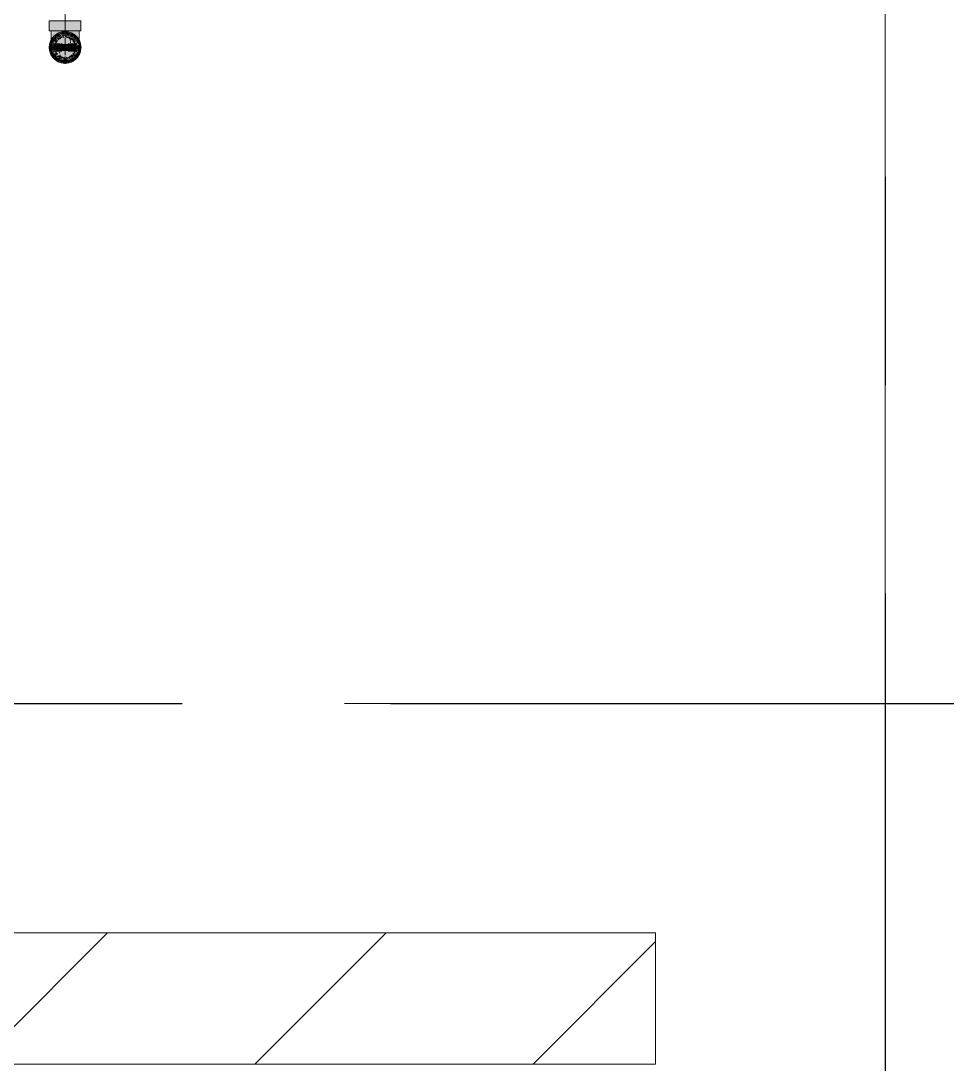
# Model space of a CAD drawing. Header units: millimetres. Extents: x -4000 to 187956, y -58990 to 162485.
# Drawn here: x 114183 to 115594, y 64900 to 66491 of the extents above; entities that cross this region are included whole.
import ezdxf

# ---------------------------------------------------------------- set-up
doc = ezdxf.new("R2010")
doc.units = ezdxf.units.MM
for name, pattern in [('Dash 1_16_', [317.5, 158.75, -158.75]), ('Grid Line', [2222.5, 1270, -317.5, 317.5, -317.5]), ('Grid Line 12_5mm', [2150, 1250, -300, 300, -300])]:
    doc.linetypes.add(name, pattern=pattern)
for name, color, linetype, lineweight in [('A-WALL', 113, 'Continuous', 13), ('A-WALL-PATT', 111, 'Continuous', 13), ('F-SPRN', 3, 'Continuous', 9), ('P-PIPE', 3, 'Continuous', 9), ('P-PIPE-CNTR', 3, 'Continuous', 9), ('S-GRID', 1, 'Continuous', 30)]:
    doc.layers.add(name, color=color, linetype=linetype, lineweight=lineweight)

# ---------------------------------------------------------------- blocks, each defined once
blk = doc.blocks.new('CMF2_NHAXUONG_A_rvt-1-0_000')
at = {"layer": 'A-WALL-PATT', "lineweight": 9}
h = blk.add_hatch(dxfattribs=at)
h.set_pattern_fill('FP_13', color=250, style=0, pattern_type=2)
h.set_pattern_definition([(45, (0, 0), (-212.13203, 212.13203), [])])
h.paths.add_polyline_path([(106050, 64900.2), (115150, 64900.2), (115150, 65100.2), (106050, 65100.2)])
at = {"layer": 'A-WALL', "color": 90, "lineweight": 15}
for p, q in [((115150, 65100.2), (106050, 65100.2)), ((115150, 64900.2), (115150, 65100.2)), ((106050, 64900.2), (115150, 64900.2))]:
    blk.add_line(p, q, dxfattribs=at)
at = {"layer": 'A-WALL', "color": 35, "lineweight": 15}
for p, q in [((115150, 65100.2), (114140.1, 65100.2)), ((115150, 65100.2), (115150, 64900.2)), ((114140.1, 64900.2), (115150, 64900.2))]:
    blk.add_line(p, q, dxfattribs=at)
at = {"layer": 'S-GRID', "linetype": 'Grid Line 12_5mm', "lineweight": 9}
for p, q in [((115500, 161185.2), (115500, -16487.4)), ((-824.3, 65450), (183641.1, 65450))]:
    blk.add_line(p, q, dxfattribs=at)
blk = doc.blocks.new('Sprinkler_Up - DN20-V484-0_000')
at = {"layer": 'F-SPRN', "transparency": 33554534}
for points in [[(13.5, 0), (22.2, 0), (18, 13.1), (6.9, 21.2), (-6.9, 21.2), (-18, 13.1), (-22.2, 0), (-3.9, 0.7), (-2.3, 4), (-1.3, 4), (-0.6, 4), (0.6, 4), (1.5, 4), (1.7, 2.9), (4.6, 0)], [(0, -16.7), (4.3, -16.1), (11.8, -11.8), (16.1, -4.3), (16.1, 4.3), (11.8, 11.8), (8.3, 14.4), (0, 16.7), (-4.3, 16.1), (-11.8, 11.8), (-16.1, 4), (-16.1, -4.3), (-11.8, -11.8), (-8.3, -14.4)], [(0, -21.2), (6.9, -21.2), (18, -13.1), (22.2, 0), (3.9, -0.7), (1.7, -2.9), (1.2, -3.5), (0.6, -4), (-0.6, -4), (-1.2, -3.5), (-1.7, -2.9), (-4.6, 0), (-22.2, 0), (-18, -13.1), (-6.9, -21.2)], [(0, -15.6), (7.8, -13.5), (13.5, -7.8), (15.1, -4), (15.1, 4), (13.5, 7.8), (7.8, 13.5), (0, 15.6), (-7.8, 13.5), (-11, 11), (-15.1, 4), (-15.1, -4), (-11, -11), (-7.8, -13.5)], [(-10.9, -5.5), (-10.9, 5.4), (-14.5, 5.4), (-14.5, -5.5)], [(-7.7, -5.5), (-7.7, 5.4), (-10.9, 5.4), (-10.9, -5.5)], [(0, -5.5), (0, 5.4), (-7.7, 5.4), (-7.7, -5.5)], [(-5.7, 0), (5.7, 0), (2.9, 4.9), (-3.4, 4)], [(2.9, -4.9), (5.7, 0), (-5.7, 0), (-2.9, -4.9)], [(0, 0), (4.6, 0), (-0.7, 4), (-4.6, 0)], [(0, -4.6), (4.6, 0), (-4.6, 0)], [(0, -2.6), (1.3, 0), (-1.8, 0)], [(-1.3, 0), (1.8, 0), (0, 2.6)], [(7.7, -5.5), (7.7, 5.4), (0, 5.4), (0, -5.5)], [(10.9, -5.5), (10.9, 5.4), (7.7, 5.4), (7.7, -5.5)], [(14.5, -5.5), (14.5, 5.4), (10.9, 5.4), (10.9, -5.5)]]:
    blk.add_hatch(color=1, dxfattribs=at).paths.add_polyline_path(points)
at = {"layer": 'F-SPRN', "color": 1}
for p, q in [((-11.5, 5.4), (-14.5, 5.4)), ((-14.5, 5.4), (-11.3, 5.4)), ((-14.5, 5.4), (-14.5, 4)), ((-14.5, 3.3), (-14.5, 0)), ((-11.5, 5.4), (-11.5, 4)), ((-10.9, 1.9), (-10.9, 3.6)), ((-10.8, 5.4), (-8, 5.4)), ((-8.1, 5.4), (-10.8, 5.4)), ((-8.1, 5.4), (-8.1, 4)), ((-8.1, 2.5), (-8.1, 0.7)), ((-7.7, 4), (-7.7, 2.7)), ((-7.7, 4), (-7.7, 2.7)), ((-7.7, 2.1), (-7.7, 0.5)), ((-7.7, 2.1), (-7.7, 0.5)), ((-6.7, 5.4), (-4.7, 5.4)), ((-5.8, 3.8), (-5.8, 2.2)), ((-2.1, 0.2), (-2.1, 0.1)), ((-2.1, 0.1), (-2.1, 0)), ((-2.1, 0), (-2.1, 0)), ((-2.1, 0), (-2.1, -0.1)), ((0, 2.1), (-0.1, 2.1)), ((1.7, 1.2), (1.7, 1.2)), ((2.1, 0), (2.1, 0.1)), ((2.1, 0), (2.1, 0)), ((4.7, 5.4), (6.5, 5.4)), ((7.7, 5.4), (10.8, 5.4)), ((7.7, 5.2), (7.7, 2.7)), ((7.7, 5.2), (7.7, 2.7)), ((7.7, 2.3), (7.7, 0.5)), ((7.7, 2.3), (7.7, 0.5)), ((10.8, 5.4), (8.1, 5.4)), ((8.1, 5.4), (8.1, 4)), ((8.1, 2.5), (8.1, 0.4)), ((10.9, 5.4), (14.5, 5.4)), ((10.9, 3.6), (10.9, 0.2)), ((14.5, 5.4), (11.5, 5.4)), ((11.5, 5.4), (11.5, 4)), ((11.5, 3), (11.5, 0.2)), ((14.5, 5.4), (14.5, 4)), ((14.5, 3.7), (14.5, -5.5)), ((-14.5, -1.3), (-14.5, -3.7)), ((-11.1, -5.5), (-14.5, -5.5)), ((-14.5, -5.5), (-11.5, -5.5)), ((-10.9, -2.6), (-10.9, -1.3)), ((-10.8, -5.5), (-8.1, -5.5)), ((-7.8, -5.5), (-10.8, -5.5)), ((-8.1, -4.2), (-8.1, -5.5)), ((-7.7, -2.7), (-7.7, -4)), ((-7.7, -2.7), (-7.7, -4)), ((-7, -5.5), (-5.8, -5.5)), ((-4.8, -5.5), (-7, -5.5)), ((-5.8, -2.3), (-5.8, -3.8)), ((0, -2.1), (0.1, -2.1)), ((7, -5.5), (4.8, -5.5)), ((5.8, -2.2), (5.8, -3.8)), ((5.8, -5.5), (7, -5.5)), ((7.7, -0.5), (7.7, -2.3)), ((7.7, -0.5), (7.7, -2.3)), ((7.7, -2.7), (7.7, -5.4)), ((7.7, -2.7), (7.7, -5.4)), ((10.8, -5.5), (7.7, -5.5)), ((8.1, -0.4), (8.1, -2.5)), ((8.1, -2.8), (8.1, -5.5)), ((8.1, -5.5), (10.8, -5.5)), ((10.9, -0.2), (10.9, -3.6)), ((14.5, -5.5), (10.9, -5.5)), ((11.5, -0.2), (11.5, -3)), ((11.5, -4), (11.5, -5.5)), ((11.5, -5.5), (14.5, -5.5))]:
    blk.add_line(p, q, dxfattribs=at)
at = {"layer": 'F-SPRN', "color": 1, "flags": 128}
for points in [[(-1, 1.8), (-1.1, 1.8), (-1.2, 1.7), (-1.2, 1.7), (-1.3, 1.6), (-1.4, 1.6), (-1.4, 1.5), (-1.5, 1.5), (-1.5, 1.4), (-1.6, 1.3), (-1.6, 1.3), (-1.7, 1.2), (-1.7, 1.1), (-1.8, 1.1), (-1.8, 1), (-1.9, 0.9), (-1.9, 0.8), (-1.9, 0.8), (-2, 0.7), (-2, 0.6), (-2, 0.5), (-2, 0.5), (-2, 0.4), (-2.1, 0.3), (-2.1, 0.2)], [(-0.9, 1.9), (-0.9, 1.9), (-1, 1.8)], [(-0.6, 2), (-0.7, 2), (-0.8, 1.9), (-0.9, 1.9)], [(-0.5, 2), (-0.6, 2), (-0.6, 2)], [(-0.2, 2.1), (-0.3, 2.1), (-0.4, 2), (-0.5, 2)], [(-0.1, 2.1), (-0.1, 2.1), (-0.2, 2.1)], [(0.6, 2), (0.5, 2), (0.4, 2), (0.4, 2), (0.3, 2.1), (0.2, 2.1), (0.1, 2.1), (0, 2.1)], [(1.2, 1.7), (1.1, 1.7), (1.1, 1.8), (1, 1.8), (0.9, 1.9), (0.8, 1.9), (0.8, 1.9), (0.7, 2), (0.6, 2)], [(1.7, 1.2), (1.6, 1.3), (1.6, 1.4), (1.5, 1.4), (1.4, 1.5), (1.4, 1.5), (1.3, 1.6), (1.3, 1.7), (1.2, 1.7)], [(2.1, 0.1), (2.1, 0.2), (2.1, 0.2), (2.1, 0.3), (2, 0.4), (2, 0.5), (2, 0.6), (2, 0.7), (1.9, 0.7), (1.9, 0.8), (1.9, 0.9), (1.8, 1), (1.8, 1), (1.8, 1.1), (1.7, 1.2)], [(-2.1, -0.1), (-2.1, -0.2), (-2.1, -0.2), (-2.1, -0.3)], [(-2.1, -0.3), (-2, -0.4), (-2, -0.5), (-2, -0.6), (-2, -0.7), (-1.9, -0.7), (-1.9, -0.8), (-1.9, -0.9), (-1.8, -1), (-1.8, -1), (-1.8, -1.1), (-1.7, -1.2), (-1.7, -1.2), (-1.6, -1.3), (-1.6, -1.4), (-1.5, -1.4), (-1.4, -1.5), (-1.4, -1.5), (-1.3, -1.6), (-1.3, -1.7), (-1.2, -1.7), (-1.1, -1.7), (-1.1, -1.8), (-1, -1.8), (-0.9, -1.9), (-0.8, -1.9), (-0.8, -1.9), (-0.7, -2), (-0.6, -2), (-0.5, -2), (-0.4, -2), (-0.4, -2), (-0.3, -2.1), (-0.2, -2.1), (-0.1, -2.1), (0, -2.1)], [(0.1, -2.1), (0.1, -2.1), (0.2, -2.1), (0.3, -2.1), (0.4, -2), (0.5, -2), (0.6, -2), (0.6, -2), (0.7, -2), (0.8, -1.9), (0.9, -1.9), (0.9, -1.9), (1, -1.8), (1.1, -1.8), (1.2, -1.7), (1.2, -1.7), (1.3, -1.6), (1.4, -1.6), (1.4, -1.5), (1.5, -1.5), (1.5, -1.4), (1.6, -1.3), (1.6, -1.3), (1.7, -1.2), (1.7, -1.1), (1.8, -1.1), (1.8, -1), (1.9, -0.9), (1.9, -0.8), (1.9, -0.8), (2, -0.7), (2, -0.6), (2, -0.5), (2, -0.5), (2, -0.4), (2.1, -0.3), (2.1, -0.2), (2.1, -0.1), (2.1, 0)]]:
    blk.add_lwpolyline(points, dxfattribs=at)
at = {"layer": 'F-SPRN', "color": 1}
for radius, start, end in [(22.2, 360, 180), (21.9, 126.6942, 143.2701), (21.9, 108.2621, 125.7507), (16.7, 106.5995, 120), (16.7, 106.5995, 120), (21.9, 99.348, 107.901), (16.7, 96.4143, 105), (16.7, 96.4143, 105), (21.9, 90.145, 98.8503), (16.7, 83.0684, 90), (16.7, 83.0684, 90), (21.9, 72.5583, 89.4624), (16.7, 60, 75), (16.7, 60, 75), (21.9, 54.2493, 71.7379), (21.9, 36.7299, 53.3058), (21.9, 165.6773, 179.2615), (21.9, 144.7698, 164.8151), (16.7, 167.6802, 180), (16.7, 167.6802, 180), (16.7, 165, 166.2392), (16.7, 165, 166.2392), (16.7, 155.3879, 164.9693), (16.7, 155.3879, 164.9693), (15.6, 166.4265, 180), (15.6, 166.4265, 180), (15.6, 150.9409, 165), (15.6, 159.6139, 165.2993), (15.6, 165, 165.2993), (16.7, 136.7213, 149.931), (16.7, 136.7213, 149.931), (15.6, 150.9409, 156.3845), (15.6, 138.4214, 150), (15.6, 138.4214, 150), (16.7, 121.4181, 130.5751), (16.7, 121.4181, 130.5751), (15.6, 120.5262, 133.2078), (15.6, 120.5262, 133.2078), (15.6, 114.4363, 119.9813), (15.6, 114.4363, 119.9813), (4.63, 155.7832, 180), (4.63, 155.7832, 180), (5.71, 120, 131.9743), (4.63, 109.0192, 138.2703), (4.63, 109.0192, 138.2703), (15.6, 95.5762, 100.6843), (15.6, 95.5762, 100.6843), (2.56, 109.0192, 168.8278), (2.56, 109.0192, 168.8278), (2.04, 109.0192, 180), (4.63, 90, 102.999), (4.63, 77.001, 102.999), (4.63, 77.001, 90), (3.81, 57.0577, 90), (2.56, 14.5599, 90), (2.56, 14.5599, 90), (2.04, 10.4703, 90), (15.6, 75.573, 80.5892), (15.6, 75.573, 80.5892), (4.63, 17.9592, 54.3832), (4.63, 17.9592, 54.3832), (3.81, 16.1605, 43.8358), (5.71, 48.0257, 60), (15.6, 67.5614, 74.5481), (15.6, 67.5614, 74.5481), (15.6, 60.0187, 65.5637), (15.6, 60.0187, 65.5637), (15.6, 46.7922, 60), (15.6, 46.7922, 60), (16.7, 49.4249, 58.5819), (16.7, 49.4249, 58.5819), (15.6, 30, 41.5786), (15.6, 30, 41.5786), (16.7, 30, 43.2787), (16.7, 30, 43.2787), (15.6, 23.6155, 29.5646), (15.6, 15, 29.5646), (15.6, 15, 20.3861), (15.6, 14.7007, 15), (15.6, 14.7007, 15), (16.7, 15, 24.6121), (16.7, 15, 24.6121), (15.6, 360, 13.6618), (15.6, 0, 13.6618), (16.7, 13.7608, 15), (16.7, 13.7608, 15), (16.7, 360, 12.3198), (16.7, 0, 12.3198), (21.9, 15.1849, 35.2302), (21.9, 0.7385, 14.3227), (22.2, 180, 360), (21.9, 180.7385, 194.3227), (21.9, 195.1849, 215.2302), (21.9, 216.7299, 233.3058), (16.7, 180, 192.3198), (16.7, 180, 192.3198), (16.7, 195.0307, 204.6121), (16.7, 195.0307, 204.6121), (15.6, 181.9082, 193.6618), (15.6, 181.9082, 193.6618), (15.6, 197.3339, 209.5646), (15.6, 197.3339, 209.5646), (16.7, 210.069, 223.2787), (16.7, 210.069, 223.2787), (15.6, 212.5472, 221.5786), (15.6, 212.5472, 221.5786), (16.7, 229.4249, 238.5819), (16.7, 229.4249, 238.5819), (15.6, 233.795, 240), (15.6, 233.795, 240), (16.7, 240, 255), (16.7, 240, 255), (15.6, 240.0187, 254.5481), (15.6, 240.0187, 254.5481), (4.63, 197.9592, 0), (4.63, 197.9592, 270), (15.6, 255, 267.64), (15.6, 255, 267.64), (3.81, 196.1605, 360), (2.56, 191.1677, 0), (2.56, 191.1677, 360), (2.04, 190.4703, 0), (4.63, 270, 360), (15.6, 275.5762, 280.6843), (15.6, 275.5762, 280.6843), (16.7, 286.5995, 300), (16.7, 286.5995, 300), (15.6, 294.4363, 299.9813), (15.6, 294.4363, 299.9813), (15.6, 300, 313.2078), (15.6, 300, 313.2078), (16.7, 301.4181, 310.5751), (16.7, 301.4181, 310.5751), (15.6, 318.4214, 330), (15.6, 318.4214, 330), (16.7, 316.7213, 330), (16.7, 316.7213, 330), (21.9, 306.6942, 323.2701), (15.6, 330.4354, 345), (15.6, 330.4354, 336.3845), (15.6, 339.6139, 345), (15.6, 346.3382, 360), (15.6, 346.3382, 360), (16.7, 335.3879, 345), (16.7, 335.3879, 345), (16.7, 347.6802, 360), (16.7, 347.6802, 360), (21.9, 324.7698, 344.8151), (21.9, 345.6773, 359.2615), (21.9, 234.2493, 251.7379), (21.9, 252.5583, 269.4624), (16.7, 263.0684, 270), (16.7, 263.0684, 270), (21.9, 270.145, 278.8503), (16.7, 276.4143, 285), (16.7, 276.4143, 285), (21.9, 279.348, 287.901), (21.9, 288.2621, 305.7507)]:
    blk.add_arc((0, 0), radius, start, end, dxfattribs=at)
blk = doc.blocks.new('Steel_Transition_Threaded_HoaPhat - Standard-V485-0_000')
at = {"layer": 'P-PIPE', "lineweight": 13, "transparency": 33554534}
h = blk.add_hatch(color=1, dxfattribs=at)
h.paths.add_polyline_path([(114250, 66427.6), (114255.8, 66428.4), (114261.3, 66430.6), (114265.9, 66434.2), (114269.5, 66438.8), (114271.7, 66444.3), (114272, 66454), (114271.7, 66455.9), (114269.5, 66461.3), (114265.9, 66466), (114261.3, 66469.6), (114255.8, 66471.8), (114250, 66472.6), (114244.2, 66471.8), (114238.8, 66469.6), (114234.1, 66466), (114230.5, 66461.3), (114228, 66454), (114227.5, 66450.1), (114228.3, 66444.3), (114230.5, 66438.8), (114234.1, 66434.2), (114238.8, 66430.6), (114244.2, 66428.4)])
h.paths.add_polyline_path([(114250, 66430), (114244.8, 66430.7), (114240, 66432.7), (114235.8, 66435.9), (114232.6, 66440), (114230.6, 66444.9), (114230.4, 66454), (114230.6, 66455.3), (114232.6, 66460.1), (114235.8, 66464.3), (114240, 66467.5), (114244.8, 66469.5), (114250, 66470.2), (114255.2, 66469.5), (114260.1, 66467.5), (114264.2, 66464.3), (114267.4, 66460.1), (114269.6, 66454), (114270.1, 66450.1), (114269.4, 66444.9), (114267.4, 66440), (114264.2, 66435.9), (114260.1, 66432.7), (114255.2, 66430.7)])
for points in [[(114250, 66430), (114250, 66433.7), (114241.8, 66435.9), (114235.8, 66441.9), (114233.6, 66450.1), (114235.8, 66458.3), (114241.8, 66464.3), (114250, 66466.5), (114250, 66470.2), (114244.8, 66469.5), (114240, 66467.5), (114235.8, 66464.3), (114232.6, 66460.1), (114230.4, 66454), (114229.9, 66450.1), (114230.6, 66444.9), (114232.6, 66440), (114235.8, 66435.9), (114240, 66432.7), (114244.8, 66430.7)], [(114250, 66431.6), (114254.8, 66432.2), (114259.3, 66434.1), (114263.1, 66437), (114266, 66440.8), (114267.9, 66445.3), (114268, 66454), (114267.9, 66454.9), (114266, 66459.3), (114263.1, 66463.2), (114259.3, 66466.1), (114254.8, 66468), (114250, 66468.6), (114245.2, 66468), (114240.8, 66466.1), (114236.9, 66463.2), (114234, 66459.3), (114232, 66454), (114231.5, 66450.1), (114232.1, 66445.3), (114234, 66440.8), (114236.9, 66437), (114240.8, 66434.1), (114245.2, 66432.2)], [(114250, 66430), (114255.2, 66430.7), (114260.1, 66432.7), (114264.2, 66435.9), (114267.4, 66440), (114269.4, 66444.9), (114269.6, 66454), (114269.4, 66455.3), (114267.4, 66460.1), (114264.2, 66464.3), (114260.1, 66467.5), (114255.2, 66469.5), (114250, 66470.2), (114250, 66466.5), (114258.2, 66464.3), (114264.2, 66458.3), (114266.4, 66450.1), (114264.2, 66441.9), (114258.2, 66435.9), (114250, 66433.7)]]:
    blk.add_hatch(color=1, dxfattribs=at).paths.add_polyline_path(points)
at = {"layer": 'P-PIPE', "color": 20, "lineweight": 13}
for radius, start, end in [(22.5, 90, 270), (22.5, 120, 135), (22.5, 105, 120), (20.1, 109.6859, 120), (22.5, 90, 105), (20.1, 100.9975, 105), (18.5, 91.4353, 103.2046), (18.5, 91.4353, 103.2046), (20.1, 90.5246, 98.5089), (22.5, 75, 90), (22.5, 270, 90), (18.5, 78.0986, 90), (18.5, 78.0986, 90), (20.1, 75.0607, 87.9279), (20.1, 60, 75), (22.5, 60, 75), (22.5, 45, 60), (22.5, 165, 180), (22.5, 150, 165), (20.1, 168.5883, 180), (22.5, 135, 150), (20.1, 150, 162.7449), (18.5, 167.6014, 193.4061), (18.5, 167.6014, 180), (18.5, 165, 167.6014), (18.5, 165, 167.6014), (18.5, 157.6232, 165), (18.5, 157.6232, 165), (20.1, 135, 148.1553), (16.4, 168.5467, 178.9063), (18.5, 136.4297, 150), (18.5, 136.4297, 150), (16.4, 165, 166.0137), (16.4, 158.0319, 163.506), (20.1, 128.8856, 135), (16.4, 143.5463, 150), (18.5, 123.4976, 133.2041), (18.5, 123.4976, 133.2041), (20.1, 120, 125.0043), (16.4, 121.0738, 128.0319), (18.5, 106.819, 120), (18.5, 106.819, 120), (16.4, 115.1607, 120), (16.4, 107.4657, 111.9681), (16.4, 96.2132, 104.6042), (18.5, 60, 75), (18.5, 60, 75), (16.4, 66.9681, 72.9388), (16.4, 50.4733, 56.6389), (20.1, 54.9957, 60), (18.5, 46.7959, 56.5024), (18.5, 46.7959, 56.5024), (20.1, 45, 51.1144), (16.4, 30, 38.0319), (18.5, 30, 43.5703), (18.5, 30, 43.5703), (20.1, 31.8447, 45), (16.4, 13.9863, 15), (22.5, 30, 45), (18.5, 15, 22.3768), (18.5, 15, 22.3768), (20.1, 17.2551, 30), (18.5, 12.3986, 15), (18.5, 12.3986, 15), (18.5, 346.5939, 12.3986), (18.5, 0, 12.3986), (22.5, 15, 30), (20.1, 0, 11.4117), (22.5, 0, 15), (22.5, 180, 195), (22.5, 195, 210), (20.1, 180, 193.9501), (22.5, 210, 225), (20.1, 197.2551, 210), (18.5, 180, 193.4061), (18.5, 195, 202.3768), (18.5, 195, 202.3768), (20.1, 211.8447, 225), (16.4, 184.8393, 191.4533), (18.5, 210, 223.5703), (18.5, 210, 223.5703), (16.4, 210.6635, 216.4537), (18.5, 226.7959, 236.5024), (18.5, 226.7959, 236.5024), (16.4, 230.4733, 236.6389), (18.5, 303.4976, 313.2041), (18.5, 303.4976, 313.2041), (18.5, 316.4297, 330), (18.5, 316.4297, 330), (20.1, 315, 328.1553), (16.4, 338.0319, 342.8691), (22.5, 315, 330), (16.4, 353.5463, 8.0319), (18.5, 337.6232, 345), (18.5, 337.6232, 345), (20.1, 330, 342.7449), (18.5, 346.5939, 0), (20.1, 346.0499, 0), (22.5, 330, 345), (22.5, 345, 0), (22.5, 225, 240), (20.1, 225, 231.1144), (20.1, 234.9957, 240), (22.5, 240, 255), (20.1, 240, 255), (18.5, 240, 255), (18.5, 240, 255), (16.4, 240, 246.5955), (22.5, 255, 270), (16.4, 250.3629, 255), (20.1, 255.0607, 267.9279), (18.5, 258.0986, 270), (18.5, 258.0986, 270), (16.4, 264.1652, 268.506), (22.5, 270, 285), (20.1, 270.5246, 278.5089), (18.5, 271.4353, 283.2046), (18.5, 271.4353, 283.2046), (16.4, 276.2132, 283.9063), (20.1, 280.9975, 285), (16.4, 287.4657, 291.9681), (18.5, 286.819, 300), (18.5, 286.819, 300), (22.5, 285, 300), (16.4, 293.4045, 300), (20.1, 289.6859, 300), (20.1, 300, 305.0043), (22.5, 300, 315), (20.1, 308.8856, 315)]:
    blk.add_arc((114250, 66450.1), radius, start, end, dxfattribs=at)
blk = doc.blocks.new('Steel_Elbow_Threaded_HoaPhat - Standard-V486-0_000')
at = {"layer": 'P-PIPE', "lineweight": 13, "transparency": 33554534}
for points in [[(114233, 66475.5), (114250, 66475.5), (114250, 66490.6), (114225.9, 66490.6), (114226.7, 66475.5), (114229.1, 66475.5)], [(114274.1, 66475.5), (114273.3, 66490.6), (114250, 66490.6), (114250, 66475.5), (114273.3, 66475.5)], [(114250, 66426), (114256.2, 66426.8), (114262.1, 66429.2), (114267.1, 66433), (114270.9, 66438), (114273.3, 66443.8), (114273.6, 66454), (114273.3, 66456.3), (114270.9, 66462.1), (114267.1, 66467.1), (114262.1, 66471), (114256.2, 66473.4), (114250, 66474.2), (114243.8, 66473.4), (114237.9, 66471), (114233, 66467.1), (114229.1, 66462.1), (114226.4, 66454), (114225.9, 66450.1), (114226.7, 66443.8), (114229.1, 66438), (114233, 66433), (114237.9, 66429.2), (114243.8, 66426.8)]]:
    blk.add_hatch(color=1, dxfattribs=at).paths.add_polyline_path(points)
h = blk.add_hatch(color=1, dxfattribs=at)
h.paths.add_polyline_path([(114242.8, 66470), (114240.3, 66470), (114244.1, 66471.9)])
h.paths.add_polyline_path([(114229.8, 66460.2), (114231.2, 66460.7), (114237.2, 66467.6), (114242.8, 66470), (114250, 66471.2), (114250, 66475.5), (114231.7, 66475.5), (114230.3, 66471.7), (114230.1, 66464.3)])
h = blk.add_hatch(color=1, dxfattribs=at)
h.paths.add_polyline_path([(114266.9, 66465.3), (114269.5, 66460.7), (114268.6, 66464.6)])
h.paths.add_polyline_path([(114270.9, 66458.6), (114270.6, 66467.2), (114269.5, 66466.8), (114269.4, 66470.9), (114270.7, 66471.2), (114269.6, 66475.5), (114250, 66475.5), (114250, 66471.2), (114257.2, 66470), (114255.9, 66471.9), (114263.4, 66467.2), (114267.4, 66463.1), (114266.2, 66468.2), (114268.6, 66464.6)])
at = {"layer": 'P-PIPE', "color": 20, "lineweight": 13}
for p, q in [((114225.9, 66490.6), (114225.9, 66475.5)), ((114226.7, 66490.6), (114225.9, 66490.6)), ((114250, 66490.6), (114225.9, 66490.6)), ((114229.1, 66490.6), (114226.7, 66490.6)), ((114233, 66490.6), (114229.1, 66490.6)), ((114237.9, 66490.6), (114233.8, 66490.6)), ((114250, 66490.6), (114238.2, 66490.6)), ((114261.8, 66490.6), (114250, 66490.6)), ((114274.1, 66490.6), (114250, 66490.6)), ((114266.2, 66490.6), (114262.1, 66490.6)), ((114270.9, 66490.6), (114267.1, 66490.6)), ((114273.3, 66490.6), (114270.9, 66490.6)), ((114274.1, 66490.6), (114273.3, 66490.6)), ((114274.1, 66475.5), (114274.1, 66490.6)), ((114225.9, 66475.5), (114226.7, 66475.5)), ((114225.9, 66475.5), (114250, 66475.5)), ((114226.7, 66475.5), (114229.1, 66475.5)), ((114229.2, 66475.5), (114228.9, 66475.5)), ((114229.2, 66475.5), (114228.9, 66475.5)), ((114229.1, 66475.5), (114231.5, 66475.5)), ((114231.7, 66475.5), (114229.2, 66475.5)), ((114231.7, 66475.5), (114229.2, 66475.5)), ((114231.5, 66475.5), (114233, 66475.5)), ((114232.8, 66475.5), (114231.7, 66475.5)), ((114236.4, 66475.5), (114231.7, 66475.5)), ((114236.4, 66475.5), (114233.8, 66475.5)), ((114234, 66475.5), (114242.7, 66475.5)), ((114242.8, 66475.5), (114236.4, 66475.5)), ((114242.8, 66475.5), (114236.4, 66475.5)), ((114250, 66475.5), (114243.7, 66475.5)), ((114250, 66475.5), (114243.7, 66475.5)), ((114243.8, 66475.5), (114250, 66475.5)), ((114250, 66475.5), (114256.2, 66475.5)), ((114250, 66475.5), (114274.1, 66475.5)), ((114256.3, 66475.5), (114250, 66475.5)), ((114256.3, 66475.5), (114250, 66475.5)), ((114263.6, 66475.5), (114257.2, 66475.5)), ((114263.6, 66475.5), (114257.2, 66475.5)), ((114257.3, 66475.5), (114266, 66475.5)), ((114266.2, 66475.5), (114263.6, 66475.5)), ((114268.3, 66475.5), (114263.6, 66475.5)), ((114267.1, 66475.5), (114269.7, 66475.5)), ((114268.3, 66475.5), (114267.2, 66475.5)), ((114269.9, 66475.5), (114268.3, 66475.5)), ((114270.8, 66475.5), (114268.3, 66475.5)), ((114269.7, 66475.5), (114270.9, 66475.5)), ((114270.8, 66475.5), (114269.9, 66475.5)), ((114271.2, 66475.5), (114270.8, 66475.5)), ((114271.2, 66475.5), (114270.8, 66475.5)), ((114270.9, 66475.5), (114273.3, 66475.5)), ((114273.3, 66475.5), (114274.1, 66475.5)), ((114228.9, 66460.9), (114228.9, 66461.8)), ((114228.9, 66460.1), (114228.9, 66460.9)), ((114228.9, 66459.3), (114228.9, 66460.1)), ((114228.9, 66458.5), (114228.9, 66459.3)), ((114228.9, 66457.8), (114228.9, 66458.5)), ((114228.9, 66457.1), (114228.9, 66457.8)), ((114228.9, 66456.4), (114228.9, 66457.1)), ((114228.9, 66455.7), (114228.9, 66456.4)), ((114228.9, 66455.1), (114228.9, 66455.7)), ((114228.9, 66454.5), (114228.9, 66455.1)), ((114228.9, 66454), (114228.9, 66454.5)), ((114271.2, 66462), (114271.2, 66461.2)), ((114271.2, 66461.2), (114271.2, 66460.3)), ((114271.2, 66460.3), (114271.2, 66459.5)), ((114271.2, 66459.5), (114271.2, 66458.7)), ((114271.2, 66458.7), (114271.2, 66458)), ((114271.2, 66458), (114271.2, 66457.3)), ((114271.2, 66457.3), (114271.2, 66456.6)), ((114271.2, 66456.6), (114271.2, 66455.9)), ((114271.2, 66455.9), (114271.2, 66455.3)), ((114271.2, 66455.3), (114271.2, 66454.7)), ((114271.2, 66454.7), (114271.2, 66454.1)), ((114228.9, 66450.1), (114228.9, 66450.1)), ((114228.9, 66449.9), (114228.9, 66450.1)), ((114228.9, 66449), (114228.9, 66449.9)), ((114228.9, 66448.2), (114228.9, 66449)), ((114229, 66447.3), (114228.9, 66448.2)), ((114229.7, 66444), (114229.5, 66444.8)), ((114231.3, 66440.1), (114231, 66440.9)), ((114231.8, 66439.4), (114231.3, 66440.1)), ((114232.2, 66438.7), (114231.8, 66439.4)), ((114233.7, 66436.6), (114233.2, 66437.3)), ((114267, 66437.5), (114266.4, 66436.8)), ((114267.5, 66438.1), (114267, 66437.5)), ((114267.9, 66438.9), (114267.5, 66438.1)), ((114269.8, 66442.6), (114269.5, 66441.9)), ((114270.5, 66445.1), (114270.3, 66444.2)), ((114271.2, 66450.1), (114271.2, 66450.1)), ((114235.4, 66434.8), (114234.8, 66435.4)), ((114237.4, 66433.1), (114236.7, 66433.6)), ((114242.6, 66430.3), (114241.8, 66430.6)), ((114243.3, 66430), (114242.6, 66430.3)), ((114250.2, 66428.9), (114250, 66428.9)), ((114253.6, 66429.2), (114252.8, 66429.1)), ((114260.7, 66431.8), (114260, 66431.4)), ((114262.8, 66433.3), (114262.1, 66432.8)), ((114263.5, 66433.8), (114262.8, 66433.3)), ((114265.3, 66435.5), (114264.7, 66434.9))]:
    blk.add_line(p, q, dxfattribs=at)
at = {"layer": 'P-PIPE', "color": 20, "lineweight": 13, "flags": 128}
for points in [[(114228.9, 66461.8), (114228.9, 66462.6), (114228.9, 66463.5), (114228.9, 66464.4), (114228.9, 66465.4), (114228.9, 66466.3), (114228.9, 66467.3), (114228.9, 66468.2), (114228.9, 66469.2), (114228.9, 66470.2), (114228.9, 66471.2), (114228.9, 66472.2), (114228.9, 66473.2), (114228.9, 66474.2), (114228.9, 66475.2), (114228.9, 66475.5)], [(114271.2, 66475.5), (114271.2, 66474.5), (114271.2, 66473.5), (114271.2, 66472.5), (114271.2, 66471.5), (114271.2, 66470.5), (114271.2, 66469.5), (114271.2, 66468.5), (114271.2, 66467.5), (114271.2, 66466.6), (114271.2, 66465.6), (114271.2, 66464.7), (114271.2, 66463.8), (114271.2, 66462.9), (114271.2, 66462)], [(114228.9, 66453), (114228.9, 66453.4), (114228.9, 66454), (114228.9, 66454)], [(114228.9, 66451.1), (114228.9, 66451.4), (114228.9, 66451.7), (114228.9, 66452.1), (114228.9, 66452.5), (114228.9, 66453)], [(114271.2, 66454.1), (114271.2, 66453.6), (114271.2, 66453.1)], [(114271.2, 66453.1), (114271.2, 66452.6), (114271.2, 66452.2), (114271.2, 66451.8), (114271.2, 66451.5), (114271.2, 66451.2), (114271.2, 66450.9)], [(114228.9, 66450.6), (114228.9, 66450.8), (114228.9, 66451.1)], [(114228.9, 66450.1), (114228.9, 66450.2), (114228.9, 66450.3), (114228.9, 66450.4), (114228.9, 66450.6)], [(114229.5, 66444.8), (114229.3, 66445.7), (114229.2, 66446.5), (114229, 66447.3)], [(114230.3, 66442.4), (114230, 66443.2), (114229.7, 66444)], [(114231, 66440.9), (114230.6, 66441.6), (114230.3, 66442.4)], [(114233.2, 66437.3), (114232.7, 66438), (114232.2, 66438.7)], [(114234.8, 66435.4), (114234.3, 66436), (114233.7, 66436.6)], [(114266.4, 66436.8), (114265.9, 66436.1), (114265.3, 66435.5)], [(114268.8, 66440.3), (114268.4, 66439.6), (114267.9, 66438.9)], [(114269.5, 66441.9), (114269.1, 66441.1), (114268.8, 66440.3)], [(114270.3, 66444.2), (114270.1, 66443.4), (114269.8, 66442.6)], [(114270.9, 66446.7), (114270.7, 66445.9), (114270.5, 66445.1)], [(114271.1, 66448.4), (114271, 66447.6), (114270.9, 66446.7)], [(114271.2, 66450.1), (114271.1, 66449.2), (114271.1, 66448.4)], [(114271.2, 66450.9), (114271.2, 66450.7), (114271.2, 66450.5)], [(114271.2, 66450.5), (114271.2, 66450.3), (114271.2, 66450.2), (114271.2, 66450.1)], [(114236.7, 66433.6), (114236.1, 66434.2), (114235.4, 66434.8)], [(114238.8, 66432.2), (114238.1, 66432.6), (114237.4, 66433.1)], [(114240.2, 66431.3), (114239.5, 66431.7), (114238.8, 66432.2)], [(114241.8, 66430.6), (114241, 66431), (114240.2, 66431.3)], [(114245, 66429.5), (114244.2, 66429.8), (114243.3, 66430)], [(114246.6, 66429.2), (114245.8, 66429.4), (114245, 66429.5)], [(114248.3, 66429), (114247.5, 66429.1), (114246.6, 66429.2)], [(114250, 66428.9), (114249.2, 66429), (114248.3, 66429)], [(114252.8, 66429.1), (114251.9, 66429), (114251.1, 66429), (114250.2, 66428.9)], [(114255.3, 66429.6), (114254.4, 66429.4), (114253.6, 66429.2)], [(114256.9, 66430.1), (114256.1, 66429.8), (114255.3, 66429.6)], [(114260, 66431.4), (114259.2, 66431.1), (114258.4, 66430.7), (114257.7, 66430.4), (114256.9, 66430.1)], [(114262.1, 66432.8), (114261.4, 66432.3), (114260.7, 66431.8)], [(114264.7, 66434.9), (114264.1, 66434.3), (114263.5, 66433.8)]]:
    blk.add_lwpolyline(points, dxfattribs=at)
at = {"layer": 'P-PIPE', "color": 20, "lineweight": 13}
for radius, start, end in [(24.1, 90, 270), (24.1, 120, 135), (21.1, 112.9377, 125.8024), (24.1, 105, 120), (24.1, 90, 105), (21.1, 99.9464, 104.9657), (21.1, 90, 98.9621), (24.1, 75, 90), (24.1, 270, 90), (21.1, 75.0343, 90), (24.1, 60, 75), (21.1, 60.7988, 67.6705), (24.1, 45, 60), (24.1, 165, 180), (24.1, 150, 165), (21.1, 172.25, 178.0438), (24.1, 135, 150), (21.1, 165.7465, 170), (21.1, 150.0076, 164.9665), (21.1, 130, 141.5854), (21.1, 54.1976, 59.9895), (21.1, 38.4146, 50), (24.1, 30, 45), (21.1, 15.0335, 29.9924), (21.1, 10, 10.8221), (24.1, 15, 30), (21.1, 1.9562, 7.75), (24.1, 0, 15), (24.1, 180, 195), (24.1, 195, 210), (21.1, 181.9711, 187.2923), (24.1, 210, 225), (21.1, 190, 194.2657), (21.1, 195.0455, 203.6505), (21.1, 205.3748, 209.9974), (21.1, 213.7495, 218.4271), (21.1, 218.9611, 230), (21.1, 310, 321.0389), (21.1, 321.5729, 325.795), (24.1, 315, 330), (21.1, 330.0026, 334.1966), (21.1, 336.3495, 344.9545), (21.1, 345.7343, 350), (24.1, 330, 345), (21.1, 352.7077, 358.0289), (24.1, 345, 0), (24.1, 225, 240), (21.1, 234.2198, 247.0686), (24.1, 240, 255), (24.1, 255, 270), (21.1, 255.037, 270), (24.1, 270, 285), (21.1, 271.1041, 276.3537), (21.1, 279.9303, 284.963), (24.1, 285, 300), (21.1, 292.3235, 303.6981), (24.1, 300, 315)]:
    blk.add_arc((114250, 66450.1), radius, start, end, dxfattribs=at)

msp = doc.modelspace()

# ---------------------------------------------------------------- block references
at = {"lineweight": 5}
msp.add_blockref('CMF2_NHAXUONG_A_rvt-1-0_000', (0, 0), dxfattribs=at)

# ---------------------------------------------------------------- next in the draw order: hatches: boundary and pattern name
at = {"layer": 'P-PIPE', "transparency": 33554534}
for points in [[(114241.7, 66435.6), (114242.8, 66437.6), (114241.7, 66441.7), (114242.8, 66445.9), (114245.8, 66449), (114257.2, 66454.3), (114258.4, 66458.4), (114257.2, 66462.6), (114255.9, 66464.3), (114250, 66466.8), (114241.7, 66464.6), (114235.5, 66458.4), (114233.3, 66450.1), (114235.5, 66441.7), (114238.2, 66438.3)], [(114250, 66433.4), (114258.4, 66435.6), (114261.8, 66438.3), (114266.1, 66445.8), (114266.1, 66454.4), (114261.8, 66461.9), (114258.4, 66464.6), (114250, 66466.8), (114245.7, 66466.2), (114238.2, 66461.9), (114233.9, 66454), (114233.9, 66445.8), (114238.2, 66438.3), (114241.7, 66435.6)]]:
    msp.add_hatch(color=1, dxfattribs=at).paths.add_polyline_path(points)

# ---------------------------------------------------------------- next in the draw order: linework, layer by layer
at = {"layer": 'P-PIPE', "color": 20, "lineweight": 13}
for p, q in [((114233.3, 66490.6), (114237.9, 66490.6)), ((114238.2, 66490.6), (114261.8, 66490.6)), ((114262.1, 66490.6), (114266.7, 66490.6))]:
    msp.add_line(p, q, dxfattribs=at)
at = {"layer": 'P-PIPE', "color": 1}
for centre, radius, start, end in [((114250, 66450.1), 16.7, 170.1108, 177.203), ((114250, 66450.1), 16.7, 157.579, 163.5812), ((114250, 66458.4), 8.35, 69.0027, 79.2369), ((114250, 66458.4), 8.35, 316.3183, 330), ((114250, 66458.4), 8.35, 20.1285, 29.0413), ((114250, 66458.4), 8.35, 8.0385, 17.9918), ((114250, 66458.4), 8.35, 352.2824, 1.6717), ((114250, 66450.1), 16.7, 46.0317, 57.203), ((114250, 66450.1), 16.7, 39.3092, 45.2846), ((114250, 66450.1), 16.7, 32.3031, 39.2955), ((114250, 66450.1), 16.7, 23.314, 31.0974), ((114250, 66450.1), 16.7, 16.9375, 22.421), ((114250, 66450.1), 16.7, 4.3093, 9.8892), ((114250, 66450.1), 16.7, 182.797, 189.8892), ((114250, 66450.1), 16.7, 190.2154, 195.2487), ((114250, 66450.1), 16.7, 231.8726, 237.203), ((114250, 66441.7), 8.35, 172.0327, 181.5407), ((114250, 66441.7), 8.35, 199.9004, 209.0413), ((114250, 66441.7), 8.35, 131.0366, 150), ((114250, 66441.7), 8.35, 115.6806, 125.5287), ((114250, 66441.7), 8.35, 100.6842, 114.0387), ((114250, 66441.7), 8.35, 90, 100.6842), ((114250, 66458.4), 8.35, 270, 280.6842), ((114250, 66450.1), 16.7, 308.1274, 313.9683), ((114250, 66450.1), 16.7, 314.7154, 320.6908), ((114250, 66450.1), 16.7, 328.9026, 336.686), ((114250, 66450.1), 16.7, 337.2636, 343.0625), ((114250, 66441.7), 8.35, 226.6998, 237.8461), ((114250, 66441.7), 8.35, 249.0027, 259.2369), ((114250, 66450.1), 16.7, 264.6626, 273.5288)]:
    msp.add_arc(centre, radius, start, end, dxfattribs=at)
at = {"layer": 'P-PIPE-CNTR', "color": 1, "linetype": 'Dash 1_16_'}
for p, q in [((114250, 69409.5), (114250, 66490.6)), ((114250, 67950.1), (114250, 66490.6)), ((114250, 66472.6), (114250, 66475.1)), ((114250, 66471.2), (114250, 66472.6)), ((114250, 66468.6), (114250, 66470.2)), ((114250, 66463.6), (114250, 66465.2)), ((114250, 66459.8), (114250, 66462.6)), ((114250, 66455.5), (114250, 66459.1)), ((114250, 66452.6), (114250, 66454)), ((114225, 66450.1), (114227.5, 66450.1)), ((114227.8, 66450.1), (114231.5, 66450.1)), ((114231.5, 66450.1), (114233.3, 66450.1)), ((114236.9, 66450.1), (114240.4, 66450.1)), ((114240.4, 66450.1), (114242.3, 66450.1)), ((114245.4, 66450.1), (114247.6, 66450.1)), ((114248.7, 66450.1), (114250, 66450.1)), ((114250, 66450.1), (114250, 66452.1)), ((114250, 66448), (114250, 66450.1)), ((114250, 66450.1), (114251.3, 66450.1)), ((114250, 66445.9), (114250, 66447.5)), ((114250, 66441.1), (114250, 66444.6)), ((114250, 66438.1), (114250, 66440.4)), ((114251.8, 66450.1), (114254.6, 66450.1)), ((114255.7, 66450.1), (114263.5, 66450.1)), ((114266.4, 66450.1), (114268.5, 66450.1)), ((114268.5, 66450.1), (114272.2, 66450.1)), ((114272.5, 66450.1), (114275, 66450.1)), ((114250, 66435), (114250, 66436.5)), ((114250, 66432.2), (114250, 66433.4)), ((114250, 66430), (114250, 66431.6)), ((114250, 66427.6), (114250, 66428.9)), ((114250, 66425.1), (114250, 66427.6))]:
    msp.add_line(p, q, dxfattribs=at)
at = {"layer": 'P-PIPE-CNTR', "color": 20, "lineweight": 13}
for p, q in [((114250, 66490.6), (114250, 66475.5)), ((114250, 66475.5), (114250, 66474.1)), ((114250, 66474.1), (114250, 66472.3)), ((114250, 66472.2), (114250, 66470.8)), ((114250, 66469.7), (114250, 66467.9)), ((114250, 66464.4), (114250, 66462.9)), ((114250, 66461.9), (114250, 66459.4)), ((114250, 66458.8), (114250, 66457.5)), ((114250, 66457.5), (114250, 66454.1)), ((114250, 66452.3), (114250, 66451)), ((114250, 66450.7), (114250, 66450.1))]:
    msp.add_line(p, q, dxfattribs=at)
at = {"layer": 'S-GRID', "linetype": 'Grid Line'}
for p, q in [((115500, 161185.2), (115500, -16487.4)), ((-824.3, 65450), (183641.1, 65450))]:
    msp.add_line(p, q, dxfattribs=at)

# ---------------------------------------------------------------- next in the draw order: block references
at = {"layer": 'F-SPRN', "color": 1}
msp.add_blockref('Sprinkler_Up - DN20-V484-0_000', (114250, 66450.1), dxfattribs=at)
at = {"layer": 'P-PIPE', "color": 20, "lineweight": 13}
for name in ['Steel_Elbow_Threaded_HoaPhat - Standard-V486-0_000', 'Steel_Transition_Threaded_HoaPhat - Standard-V485-0_000']:
    msp.add_blockref(name, (0, 0), dxfattribs=at)

doc.saveas('drawing.dxf')
